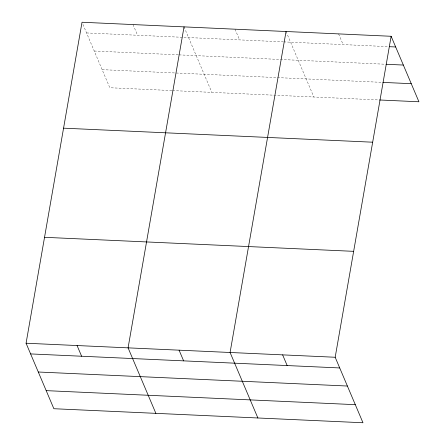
<?xml version="1.0" encoding="UTF-8"?>
<svg xmlns="http://www.w3.org/2000/svg" width="445" height="445" viewBox="0 0 445 445"><rect width="100%" height="100%" fill="white"/><g stroke="black" fill="none" stroke-linecap="round" stroke-linejoin="round"><path stroke-width="0.33" stroke-dasharray="2.23 1.67" d="M86.558 32.941L282.992 41.858M283.682 41.886L388.062 46.625M94.234 51.025L178.323 54.841M179.012 54.874L385.37 64.236M102.144 69.659L382.216 82.37M171.853 90.558L109.82 87.743L82.292 22.879M172.543 90.591L378.829 99.953M338.584 33.892L343.123 44.583M286.035 31.506L313.836 96.999M235.032 29.192L239.571 39.889M184.03 26.878L211.826 92.371M133.027 24.564L137.566 35.255"/><path stroke-width="0.67" d="M391.133 36.279L335.18 357.257L362.975 422.75L53.867 408.721L26.071 343.228L82.025 22.25L391.133 36.279L418.929 101.772L379.518 99.98M184.03 26.878L128.077 347.857L155.872 413.349M286.035 31.506L230.082 352.49L257.883 417.983M389.447 46.686L395.672 46.97M386.06 64.269L403.348 65.053M382.906 82.397L411.252 83.688M63.557 128.171L372.665 142.2M44.533 237.307L353.642 251.336M26.071 343.228L335.18 357.257M30.605 353.92L339.719 367.948M38.281 372.009L347.395 386.032M46.191 390.638L355.299 404.666M282.631 354.871L287.17 365.568M179.079 350.171L183.618 360.867M77.074 345.543L81.613 356.239"/></g></svg>
